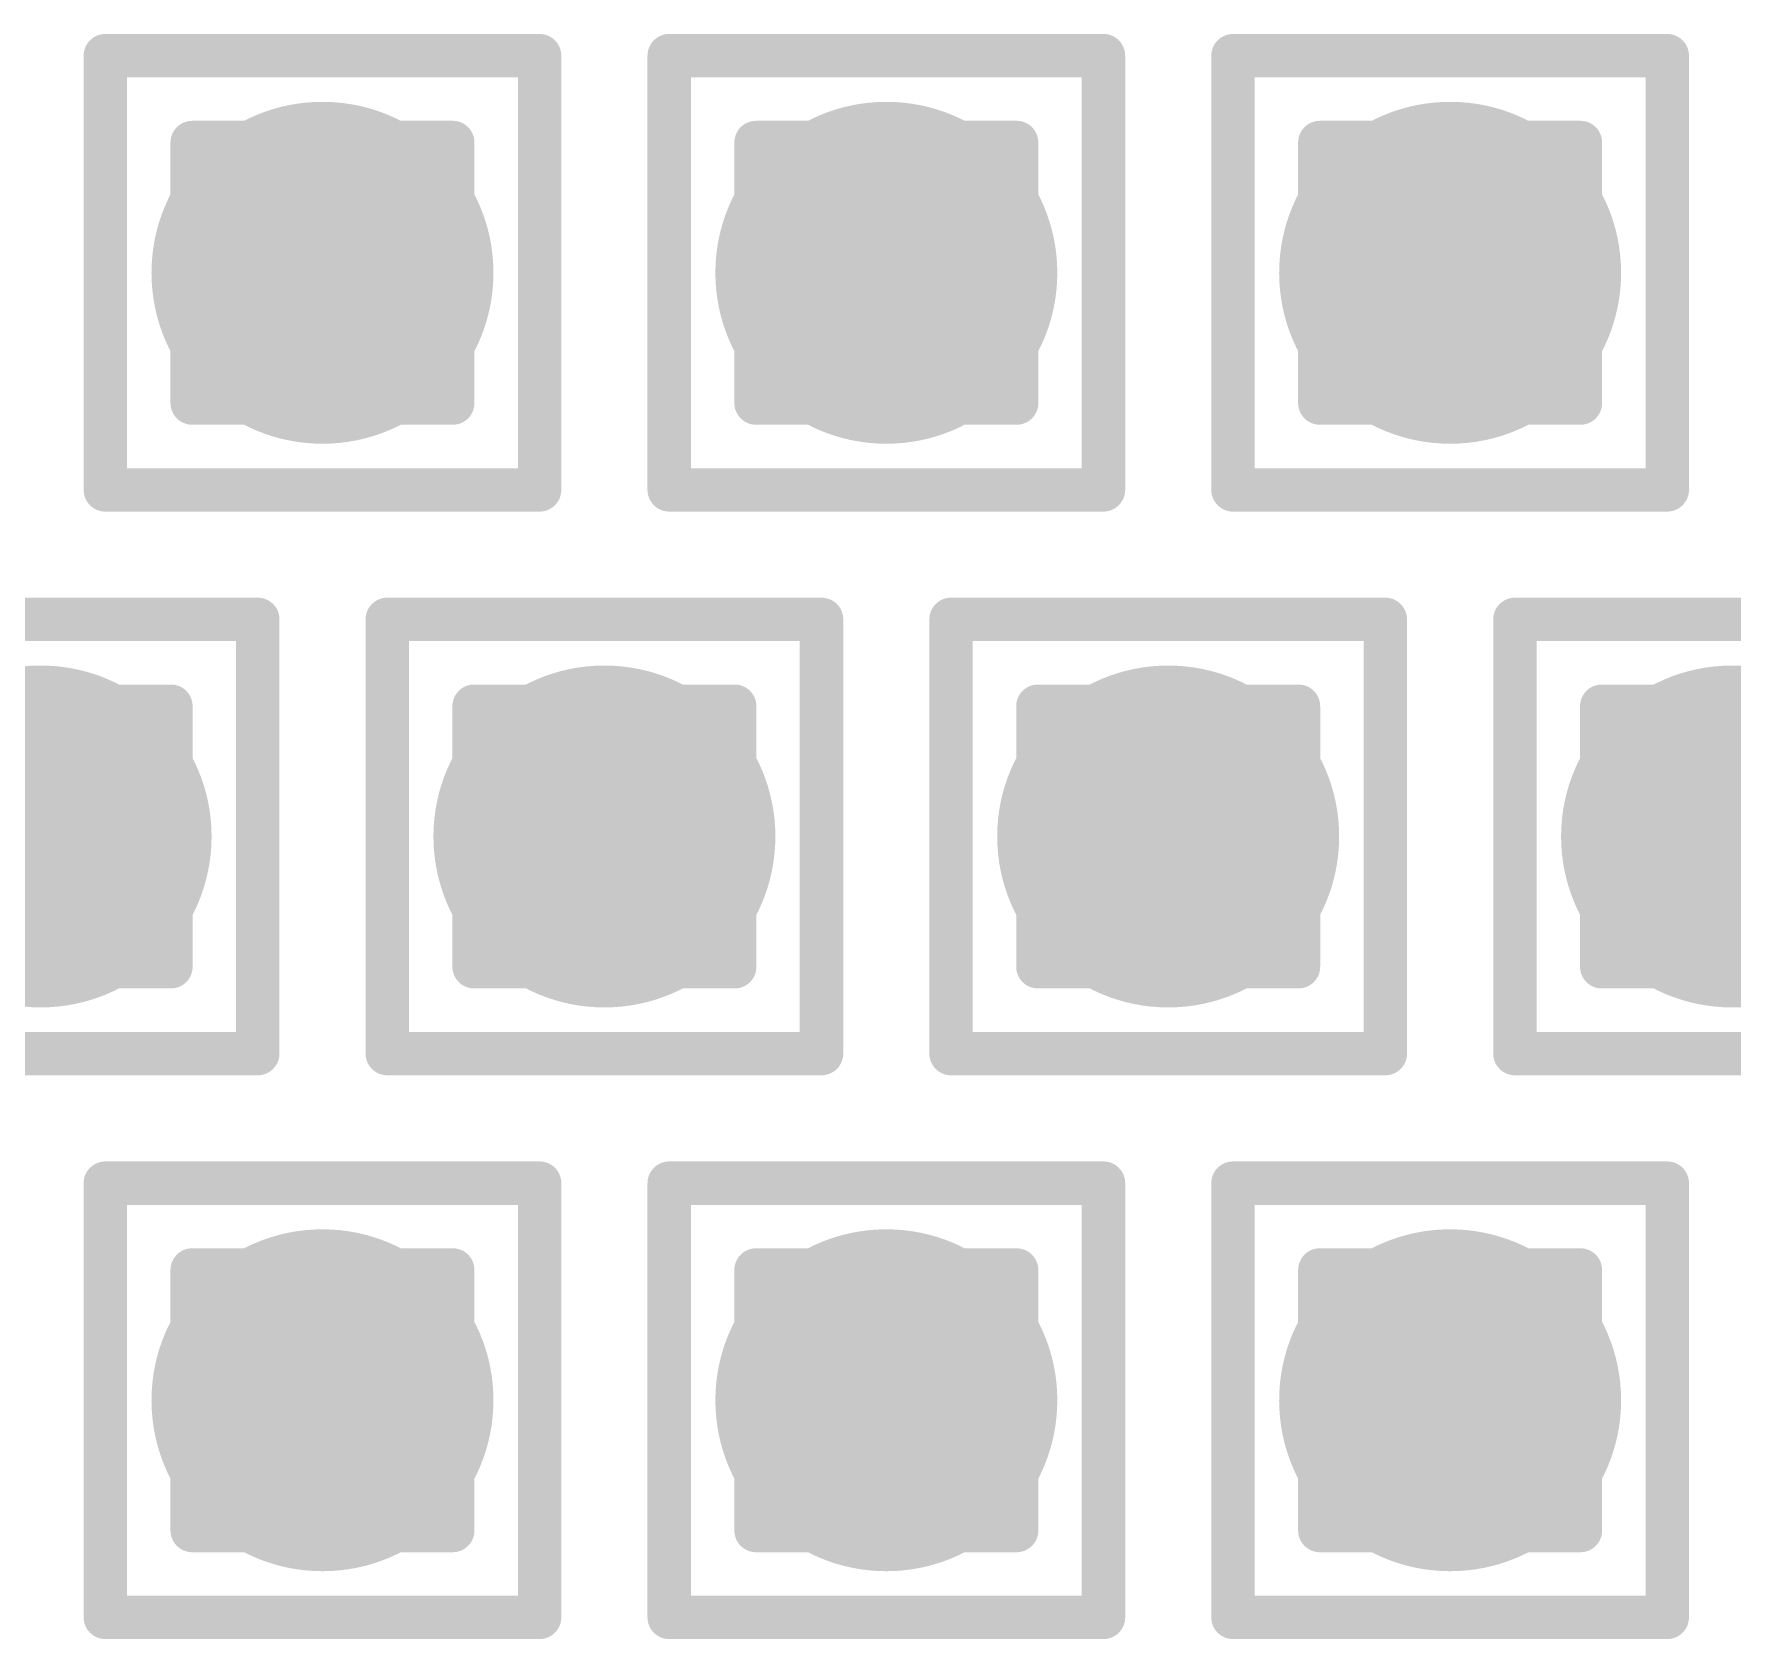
# Model space of a CAD drawing. Header units: inches. Extents: x -18 to 5357, y -8 to 5291.
# Drawn here: x 40.115 to 42.101, y 9.778 to 11.656 of the extents above; entities that cross this region are included whole.
import ezdxf

# ---------------------------------------------------------------- set-up
doc = ezdxf.new("R2010")
doc.units = ezdxf.units.IN
for name, color, linetype in [('Bottom Layer', 5, 'Continuous'), ('Drill Drawing', 1, 'Continuous'), ('Ground', 16, 'Continuous'), ('Power', 76, 'Continuous'), ('Top Layer', 1, 'Continuous'), ('Via Holes', 16, 'Continuous')]:
    doc.layers.add(name, color=color, linetype=linetype)

msp = doc.modelspace()

# ---------------------------------------------------------------- hatches: boundary and pattern name
at = {"layer": 'Bottom Layer'}
h = msp.add_hatch(color=5, dxfattribs=at)
edge = h.paths.add_edge_path()
edge.add_arc((40.4522, 11.3767), 0.2, 0, 360)
h = msp.add_hatch(color=5, dxfattribs=at)
edge = h.paths.add_edge_path()
edge.add_arc((41.1118, 11.3767), 0.2, 0, 360)
h = msp.add_hatch(color=5, dxfattribs=at)
edge = h.paths.add_edge_path()
edge.add_arc((41.7713, 11.3767), 0.2, 0, 360)
h = msp.add_hatch(color=5, dxfattribs=at)
edge = h.paths.add_edge_path()
edge.add_arc((40.1225, 10.7172), 0.2, 0, 360)
h = msp.add_hatch(color=5, dxfattribs=at)
edge = h.paths.add_edge_path()
edge.add_arc((40.782, 10.7172), 0.2, 0, 360)
h = msp.add_hatch(color=5, dxfattribs=at)
edge = h.paths.add_edge_path()
edge.add_arc((41.4415, 10.7172), 0.2, 0, 360)
h = msp.add_hatch(color=5, dxfattribs=at)
edge = h.paths.add_edge_path()
edge.add_arc((42.1011, 10.7172), 0.2, 0, 360)
h = msp.add_hatch(color=5, dxfattribs=at)
edge = h.paths.add_edge_path()
edge.add_arc((40.4522, 10.0576), 0.2, 0, 360)
h = msp.add_hatch(color=5, dxfattribs=at)
edge = h.paths.add_edge_path()
edge.add_arc((41.1118, 10.0576), 0.2, 0, 360)
h = msp.add_hatch(color=5, dxfattribs=at)
edge = h.paths.add_edge_path()
edge.add_arc((41.7713, 10.0576), 0.2, 0, 360)
at = {"layer": 'Ground'}
h = msp.add_hatch(color=16, dxfattribs=at)
edge = h.paths.add_edge_path()
edge.add_arc((40.4522, 11.3767), 0.2, 0, 360)
h = msp.add_hatch(color=16, dxfattribs=at)
edge = h.paths.add_edge_path()
edge.add_arc((41.1118, 11.3767), 0.2, 0, 360)
h = msp.add_hatch(color=16, dxfattribs=at)
edge = h.paths.add_edge_path()
edge.add_arc((41.7713, 11.3767), 0.2, 0, 360)
h = msp.add_hatch(color=16, dxfattribs=at)
edge = h.paths.add_edge_path()
edge.add_arc((40.1225, 10.7172), 0.2, 0, 360)
h = msp.add_hatch(color=16, dxfattribs=at)
edge = h.paths.add_edge_path()
edge.add_arc((40.782, 10.7172), 0.2, 0, 360)
h = msp.add_hatch(color=16, dxfattribs=at)
edge = h.paths.add_edge_path()
edge.add_arc((41.4415, 10.7172), 0.2, 0, 360)
h = msp.add_hatch(color=16, dxfattribs=at)
edge = h.paths.add_edge_path()
edge.add_arc((42.1011, 10.7172), 0.2, 0, 360)
h = msp.add_hatch(color=16, dxfattribs=at)
edge = h.paths.add_edge_path()
edge.add_arc((40.4522, 10.0576), 0.2, 0, 360)
h = msp.add_hatch(color=16, dxfattribs=at)
edge = h.paths.add_edge_path()
edge.add_arc((41.1118, 10.0576), 0.2, 0, 360)
h = msp.add_hatch(color=16, dxfattribs=at)
edge = h.paths.add_edge_path()
edge.add_arc((41.7713, 10.0576), 0.2, 0, 360)
at = {"layer": 'Power'}
h = msp.add_hatch(color=76, dxfattribs=at)
edge = h.paths.add_edge_path()
edge.add_arc((40.4522, 11.3767), 0.2, 0, 360)
h = msp.add_hatch(color=76, dxfattribs=at)
edge = h.paths.add_edge_path()
edge.add_arc((41.1118, 11.3767), 0.2, 0, 360)
h = msp.add_hatch(color=76, dxfattribs=at)
edge = h.paths.add_edge_path()
edge.add_arc((41.7713, 11.3767), 0.2, 0, 360)
h = msp.add_hatch(color=76, dxfattribs=at)
edge = h.paths.add_edge_path()
edge.add_arc((40.1225, 10.7172), 0.2, 0, 360)
h = msp.add_hatch(color=76, dxfattribs=at)
edge = h.paths.add_edge_path()
edge.add_arc((40.782, 10.7172), 0.2, 0, 360)
h = msp.add_hatch(color=76, dxfattribs=at)
edge = h.paths.add_edge_path()
edge.add_arc((41.4415, 10.7172), 0.2, 0, 360)
h = msp.add_hatch(color=76, dxfattribs=at)
edge = h.paths.add_edge_path()
edge.add_arc((42.1011, 10.7172), 0.2, 0, 360)
h = msp.add_hatch(color=76, dxfattribs=at)
edge = h.paths.add_edge_path()
edge.add_arc((40.4522, 10.0576), 0.2, 0, 360)
h = msp.add_hatch(color=76, dxfattribs=at)
edge = h.paths.add_edge_path()
edge.add_arc((41.1118, 10.0576), 0.2, 0, 360)
h = msp.add_hatch(color=76, dxfattribs=at)
edge = h.paths.add_edge_path()
edge.add_arc((41.7713, 10.0576), 0.2, 0, 360)
at = {"layer": 'Top Layer'}
h = msp.add_hatch(color=1, dxfattribs=at)
edge = h.paths.add_edge_path()
edge.add_arc((40.4522, 11.3767), 0.2, 0, 360)
h = msp.add_hatch(color=1, dxfattribs=at)
edge = h.paths.add_edge_path()
edge.add_arc((41.1118, 11.3767), 0.2, 0, 360)
h = msp.add_hatch(color=1, dxfattribs=at)
edge = h.paths.add_edge_path()
edge.add_arc((41.7713, 11.3767), 0.2, 0, 360)
h = msp.add_hatch(color=1, dxfattribs=at)
edge = h.paths.add_edge_path()
edge.add_arc((40.1225, 10.7172), 0.2, 0, 360)
h = msp.add_hatch(color=1, dxfattribs=at)
edge = h.paths.add_edge_path()
edge.add_arc((40.782, 10.7172), 0.2, 0, 360)
h = msp.add_hatch(color=1, dxfattribs=at)
edge = h.paths.add_edge_path()
edge.add_arc((41.4415, 10.7172), 0.2, 0, 360)
h = msp.add_hatch(color=1, dxfattribs=at)
edge = h.paths.add_edge_path()
edge.add_arc((42.1011, 10.7172), 0.2, 0, 360)
h = msp.add_hatch(color=1, dxfattribs=at)
edge = h.paths.add_edge_path()
edge.add_arc((40.4522, 10.0576), 0.2, 0, 360)
h = msp.add_hatch(color=1, dxfattribs=at)
edge = h.paths.add_edge_path()
edge.add_arc((41.1118, 10.0576), 0.2, 0, 360)
h = msp.add_hatch(color=1, dxfattribs=at)
edge = h.paths.add_edge_path()
edge.add_arc((41.7713, 10.0576), 0.2, 0, 360)
at = {"layer": 'Via Holes'}
h = msp.add_hatch(color=7, dxfattribs=at)
edge = h.paths.add_edge_path()
edge.add_arc((40.4522, 11.3767), 0.1, 0, 360)
h = msp.add_hatch(color=7, dxfattribs=at)
edge = h.paths.add_edge_path()
edge.add_arc((41.1118, 11.3767), 0.1, 0, 360)
h = msp.add_hatch(color=7, dxfattribs=at)
edge = h.paths.add_edge_path()
edge.add_arc((41.7713, 11.3767), 0.1, 0, 360)
h = msp.add_hatch(color=7, dxfattribs=at)
edge = h.paths.add_edge_path()
edge.add_arc((40.1225, 10.7172), 0.1, 0, 360)
h = msp.add_hatch(color=7, dxfattribs=at)
edge = h.paths.add_edge_path()
edge.add_arc((40.782, 10.7172), 0.1, 0, 360)
h = msp.add_hatch(color=7, dxfattribs=at)
edge = h.paths.add_edge_path()
edge.add_arc((41.4415, 10.7172), 0.1, 0, 360)
h = msp.add_hatch(color=7, dxfattribs=at)
edge = h.paths.add_edge_path()
edge.add_arc((42.1011, 10.7172), 0.1, 0, 360)
h = msp.add_hatch(color=7, dxfattribs=at)
edge = h.paths.add_edge_path()
edge.add_arc((40.4522, 10.0576), 0.1, 0, 360)
h = msp.add_hatch(color=7, dxfattribs=at)
edge = h.paths.add_edge_path()
edge.add_arc((41.1118, 10.0576), 0.1, 0, 360)
h = msp.add_hatch(color=7, dxfattribs=at)
edge = h.paths.add_edge_path()
edge.add_arc((41.7713, 10.0576), 0.1, 0, 360)

# ---------------------------------------------------------------- linework, layer by layer
at = {"layer": 'Drill Drawing'}
for points in [[(40.1982, 11.6307, 0.0508, 0.0508, 0), (40.7062, 11.6307, 0.0508, 0.0508, 0)], [(40.1982, 11.1227, 0.0508, 0.0508, 0), (40.1982, 11.6307, 0.0508, 0.0508, 0)], [(40.7062, 11.1227, 0.0508, 0.0508, 0), (40.7062, 11.6307, 0.0508, 0.0508, 0)], [(40.8578, 11.6307, 0.0508, 0.0508, 0), (41.3658, 11.6307, 0.0508, 0.0508, 0)], [(40.8578, 11.1227, 0.0508, 0.0508, 0), (40.8578, 11.6307, 0.0508, 0.0508, 0)], [(41.3658, 11.1227, 0.0508, 0.0508, 0), (41.3658, 11.6307, 0.0508, 0.0508, 0)], [(41.5173, 11.6307, 0.0508, 0.0508, 0), (42.0253, 11.6307, 0.0508, 0.0508, 0)], [(41.5173, 11.1227, 0.0508, 0.0508, 0), (41.5173, 11.6307, 0.0508, 0.0508, 0)], [(42.0253, 11.1227, 0.0508, 0.0508, 0), (42.0253, 11.6307, 0.0508, 0.0508, 0)], [(40.2998, 11.5291, 0.0508, 0.0508, 0), (40.6046, 11.5291, 0.0508, 0.0508, 0)], [(40.2998, 11.2243, 0.0508, 0.0508, 0), (40.2998, 11.5291, 0.0508, 0.0508, 0)], [(40.6046, 11.2243, 0.0508, 0.0508, 0), (40.6046, 11.5291, 0.0508, 0.0508, 0)], [(40.9594, 11.5291, 0.0508, 0.0508, 0), (41.2642, 11.5291, 0.0508, 0.0508, 0)], [(40.9594, 11.2243, 0.0508, 0.0508, 0), (40.9594, 11.5291, 0.0508, 0.0508, 0)], [(41.2642, 11.2243, 0.0508, 0.0508, 0), (41.2642, 11.5291, 0.0508, 0.0508, 0)], [(41.6189, 11.5291, 0.0508, 0.0508, 0), (41.9237, 11.5291, 0.0508, 0.0508, 0)], [(41.6189, 11.2243, 0.0508, 0.0508, 0), (41.6189, 11.5291, 0.0508, 0.0508, 0)], [(41.9237, 11.2243, 0.0508, 0.0508, 0), (41.9237, 11.5291, 0.0508, 0.0508, 0)], [(40.2998, 11.2243, 0.0508, 0.0508, 0), (40.6046, 11.2243, 0.0508, 0.0508, 0)], [(40.9594, 11.2243, 0.0508, 0.0508, 0), (41.2642, 11.2243, 0.0508, 0.0508, 0)], [(41.6189, 11.2243, 0.0508, 0.0508, 0), (41.9237, 11.2243, 0.0508, 0.0508, 0)], [(40.1982, 11.1227, 0.0508, 0.0508, 0), (40.7062, 11.1227, 0.0508, 0.0508, 0)], [(40.8578, 11.1227, 0.0508, 0.0508, 0), (41.3658, 11.1227, 0.0508, 0.0508, 0)], [(41.5173, 11.1227, 0.0508, 0.0508, 0), (42.0253, 11.1227, 0.0508, 0.0508, 0)], [(39.8685, 10.9712, 0.0508, 0.0508, 0), (40.3765, 10.9712, 0.0508, 0.0508, 0)], [(40.3765, 10.4632, 0.0508, 0.0508, 0), (40.3765, 10.9712, 0.0508, 0.0508, 0)], [(40.528, 10.9712, 0.0508, 0.0508, 0), (41.036, 10.9712, 0.0508, 0.0508, 0)], [(40.528, 10.4632, 0.0508, 0.0508, 0), (40.528, 10.9712, 0.0508, 0.0508, 0)], [(41.036, 10.4632, 0.0508, 0.0508, 0), (41.036, 10.9712, 0.0508, 0.0508, 0)], [(41.1875, 10.9712, 0.0508, 0.0508, 0), (41.6955, 10.9712, 0.0508, 0.0508, 0)], [(41.1875, 10.4632, 0.0508, 0.0508, 0), (41.1875, 10.9712, 0.0508, 0.0508, 0)], [(41.6955, 10.4632, 0.0508, 0.0508, 0), (41.6955, 10.9712, 0.0508, 0.0508, 0)], [(41.8471, 10.9712, 0.0508, 0.0508, 0), (42.3551, 10.9712, 0.0508, 0.0508, 0)], [(41.8471, 10.4632, 0.0508, 0.0508, 0), (41.8471, 10.9712, 0.0508, 0.0508, 0)], [(39.9701, 10.8696, 0.0508, 0.0508, 0), (40.2749, 10.8696, 0.0508, 0.0508, 0)], [(40.2749, 10.5648, 0.0508, 0.0508, 0), (40.2749, 10.8696, 0.0508, 0.0508, 0)], [(40.6296, 10.8696, 0.0508, 0.0508, 0), (40.9344, 10.8696, 0.0508, 0.0508, 0)], [(40.6296, 10.5648, 0.0508, 0.0508, 0), (40.6296, 10.8696, 0.0508, 0.0508, 0)], [(40.9344, 10.5648, 0.0508, 0.0508, 0), (40.9344, 10.8696, 0.0508, 0.0508, 0)], [(41.2891, 10.8696, 0.0508, 0.0508, 0), (41.5939, 10.8696, 0.0508, 0.0508, 0)], [(41.2891, 10.5648, 0.0508, 0.0508, 0), (41.2891, 10.8696, 0.0508, 0.0508, 0)], [(41.5939, 10.5648, 0.0508, 0.0508, 0), (41.5939, 10.8696, 0.0508, 0.0508, 0)], [(41.9487, 10.8696, 0.0508, 0.0508, 0), (42.2535, 10.8696, 0.0508, 0.0508, 0)], [(41.9487, 10.5648, 0.0508, 0.0508, 0), (41.9487, 10.8696, 0.0508, 0.0508, 0)], [(39.9701, 10.5648, 0.0508, 0.0508, 0), (40.2749, 10.5648, 0.0508, 0.0508, 0)], [(40.6296, 10.5648, 0.0508, 0.0508, 0), (40.9344, 10.5648, 0.0508, 0.0508, 0)], [(41.2891, 10.5648, 0.0508, 0.0508, 0), (41.5939, 10.5648, 0.0508, 0.0508, 0)], [(41.9487, 10.5648, 0.0508, 0.0508, 0), (42.2535, 10.5648, 0.0508, 0.0508, 0)], [(39.8685, 10.4632, 0.0508, 0.0508, 0), (40.3765, 10.4632, 0.0508, 0.0508, 0)], [(40.528, 10.4632, 0.0508, 0.0508, 0), (41.036, 10.4632, 0.0508, 0.0508, 0)], [(41.1875, 10.4632, 0.0508, 0.0508, 0), (41.6955, 10.4632, 0.0508, 0.0508, 0)], [(41.8471, 10.4632, 0.0508, 0.0508, 0), (42.3551, 10.4632, 0.0508, 0.0508, 0)], [(40.1982, 10.3116, 0.0508, 0.0508, 0), (40.7062, 10.3116, 0.0508, 0.0508, 0)], [(40.1982, 9.8036, 0.0508, 0.0508, 0), (40.1982, 10.3116, 0.0508, 0.0508, 0)], [(40.7062, 9.8036, 0.0508, 0.0508, 0), (40.7062, 10.3116, 0.0508, 0.0508, 0)], [(40.8578, 10.3116, 0.0508, 0.0508, 0), (41.3658, 10.3116, 0.0508, 0.0508, 0)], [(40.8578, 9.8036, 0.0508, 0.0508, 0), (40.8578, 10.3116, 0.0508, 0.0508, 0)], [(41.3658, 9.8036, 0.0508, 0.0508, 0), (41.3658, 10.3116, 0.0508, 0.0508, 0)], [(41.5173, 10.3116, 0.0508, 0.0508, 0), (42.0253, 10.3116, 0.0508, 0.0508, 0)], [(41.5173, 9.8036, 0.0508, 0.0508, 0), (41.5173, 10.3116, 0.0508, 0.0508, 0)], [(42.0253, 9.8036, 0.0508, 0.0508, 0), (42.0253, 10.3116, 0.0508, 0.0508, 0)], [(40.2998, 10.21, 0.0508, 0.0508, 0), (40.6046, 10.21, 0.0508, 0.0508, 0)], [(40.2998, 9.9052, 0.0508, 0.0508, 0), (40.2998, 10.21, 0.0508, 0.0508, 0)], [(40.6046, 9.9052, 0.0508, 0.0508, 0), (40.6046, 10.21, 0.0508, 0.0508, 0)], [(40.9594, 10.21, 0.0508, 0.0508, 0), (41.2642, 10.21, 0.0508, 0.0508, 0)], [(40.9594, 9.9052, 0.0508, 0.0508, 0), (40.9594, 10.21, 0.0508, 0.0508, 0)], [(41.2642, 9.9052, 0.0508, 0.0508, 0), (41.2642, 10.21, 0.0508, 0.0508, 0)], [(41.6189, 10.21, 0.0508, 0.0508, 0), (41.9237, 10.21, 0.0508, 0.0508, 0)], [(41.6189, 9.9052, 0.0508, 0.0508, 0), (41.6189, 10.21, 0.0508, 0.0508, 0)], [(41.9237, 9.9052, 0.0508, 0.0508, 0), (41.9237, 10.21, 0.0508, 0.0508, 0)], [(40.2998, 9.9052, 0.0508, 0.0508, 0), (40.6046, 9.9052, 0.0508, 0.0508, 0)], [(40.9594, 9.9052, 0.0508, 0.0508, 0), (41.2642, 9.9052, 0.0508, 0.0508, 0)], [(41.6189, 9.9052, 0.0508, 0.0508, 0), (41.9237, 9.9052, 0.0508, 0.0508, 0)], [(40.1982, 9.8036, 0.0508, 0.0508, 0), (40.7062, 9.8036, 0.0508, 0.0508, 0)], [(40.8578, 9.8036, 0.0508, 0.0508, 0), (41.3658, 9.8036, 0.0508, 0.0508, 0)], [(41.5173, 9.8036, 0.0508, 0.0508, 0), (42.0253, 9.8036, 0.0508, 0.0508, 0)]]:
    msp.add_lwpolyline(points, format="xyseb", dxfattribs=at)
for points in [[(40.1855, 11.6307, 0.0254, 0.0254, 1), (40.2109, 11.6307, 0.0254, 0.0254, 1)], [(40.1855, 11.6307, 0.0254, 0.0254, 1), (40.2109, 11.6307, 0.0254, 0.0254, 1)], [(40.6935, 11.6307, 0.0254, 0.0254, 1), (40.7189, 11.6307, 0.0254, 0.0254, 1)], [(40.6935, 11.6307, 0.0254, 0.0254, 1), (40.7189, 11.6307, 0.0254, 0.0254, 1)], [(40.8451, 11.6307, 0.0254, 0.0254, 1), (40.8705, 11.6307, 0.0254, 0.0254, 1)], [(40.8451, 11.6307, 0.0254, 0.0254, 1), (40.8705, 11.6307, 0.0254, 0.0254, 1)], [(41.3531, 11.6307, 0.0254, 0.0254, 1), (41.3785, 11.6307, 0.0254, 0.0254, 1)], [(41.3531, 11.6307, 0.0254, 0.0254, 1), (41.3785, 11.6307, 0.0254, 0.0254, 1)], [(41.5046, 11.6307, 0.0254, 0.0254, 1), (41.53, 11.6307, 0.0254, 0.0254, 1)], [(41.5046, 11.6307, 0.0254, 0.0254, 1), (41.53, 11.6307, 0.0254, 0.0254, 1)], [(42.0126, 11.6307, 0.0254, 0.0254, 1), (42.038, 11.6307, 0.0254, 0.0254, 1)], [(42.0126, 11.6307, 0.0254, 0.0254, 1), (42.038, 11.6307, 0.0254, 0.0254, 1)], [(40.2871, 11.5291, 0.0254, 0.0254, 1), (40.3125, 11.5291, 0.0254, 0.0254, 1)], [(40.2871, 11.5291, 0.0254, 0.0254, 1), (40.3125, 11.5291, 0.0254, 0.0254, 1)], [(40.5919, 11.5291, 0.0254, 0.0254, 1), (40.6173, 11.5291, 0.0254, 0.0254, 1)], [(40.5919, 11.5291, 0.0254, 0.0254, 1), (40.6173, 11.5291, 0.0254, 0.0254, 1)], [(40.9467, 11.5291, 0.0254, 0.0254, 1), (40.9721, 11.5291, 0.0254, 0.0254, 1)], [(40.9467, 11.5291, 0.0254, 0.0254, 1), (40.9721, 11.5291, 0.0254, 0.0254, 1)], [(41.2515, 11.5291, 0.0254, 0.0254, 1), (41.2769, 11.5291, 0.0254, 0.0254, 1)], [(41.2515, 11.5291, 0.0254, 0.0254, 1), (41.2769, 11.5291, 0.0254, 0.0254, 1)], [(41.6062, 11.5291, 0.0254, 0.0254, 1), (41.6316, 11.5291, 0.0254, 0.0254, 1)], [(41.6062, 11.5291, 0.0254, 0.0254, 1), (41.6316, 11.5291, 0.0254, 0.0254, 1)], [(41.911, 11.5291, 0.0254, 0.0254, 1), (41.9364, 11.5291, 0.0254, 0.0254, 1)], [(41.911, 11.5291, 0.0254, 0.0254, 1), (41.9364, 11.5291, 0.0254, 0.0254, 1)], [(40.2871, 11.2243, 0.0254, 0.0254, 1), (40.3125, 11.2243, 0.0254, 0.0254, 1)], [(40.2871, 11.2243, 0.0254, 0.0254, 1), (40.3125, 11.2243, 0.0254, 0.0254, 1)], [(40.5919, 11.2243, 0.0254, 0.0254, 1), (40.6173, 11.2243, 0.0254, 0.0254, 1)], [(40.5919, 11.2243, 0.0254, 0.0254, 1), (40.6173, 11.2243, 0.0254, 0.0254, 1)], [(40.9467, 11.2243, 0.0254, 0.0254, 1), (40.9721, 11.2243, 0.0254, 0.0254, 1)], [(40.9467, 11.2243, 0.0254, 0.0254, 1), (40.9721, 11.2243, 0.0254, 0.0254, 1)], [(41.2515, 11.2243, 0.0254, 0.0254, 1), (41.2769, 11.2243, 0.0254, 0.0254, 1)], [(41.2515, 11.2243, 0.0254, 0.0254, 1), (41.2769, 11.2243, 0.0254, 0.0254, 1)], [(41.6062, 11.2243, 0.0254, 0.0254, 1), (41.6316, 11.2243, 0.0254, 0.0254, 1)], [(41.6062, 11.2243, 0.0254, 0.0254, 1), (41.6316, 11.2243, 0.0254, 0.0254, 1)], [(41.911, 11.2243, 0.0254, 0.0254, 1), (41.9364, 11.2243, 0.0254, 0.0254, 1)], [(41.911, 11.2243, 0.0254, 0.0254, 1), (41.9364, 11.2243, 0.0254, 0.0254, 1)], [(40.1855, 11.1227, 0.0254, 0.0254, 1), (40.2109, 11.1227, 0.0254, 0.0254, 1)], [(40.1855, 11.1227, 0.0254, 0.0254, 1), (40.2109, 11.1227, 0.0254, 0.0254, 1)], [(40.6935, 11.1227, 0.0254, 0.0254, 1), (40.7189, 11.1227, 0.0254, 0.0254, 1)], [(40.6935, 11.1227, 0.0254, 0.0254, 1), (40.7189, 11.1227, 0.0254, 0.0254, 1)], [(40.8451, 11.1227, 0.0254, 0.0254, 1), (40.8705, 11.1227, 0.0254, 0.0254, 1)], [(40.8451, 11.1227, 0.0254, 0.0254, 1), (40.8705, 11.1227, 0.0254, 0.0254, 1)], [(41.3531, 11.1227, 0.0254, 0.0254, 1), (41.3785, 11.1227, 0.0254, 0.0254, 1)], [(41.3531, 11.1227, 0.0254, 0.0254, 1), (41.3785, 11.1227, 0.0254, 0.0254, 1)], [(41.5046, 11.1227, 0.0254, 0.0254, 1), (41.53, 11.1227, 0.0254, 0.0254, 1)], [(41.5046, 11.1227, 0.0254, 0.0254, 1), (41.53, 11.1227, 0.0254, 0.0254, 1)], [(42.0126, 11.1227, 0.0254, 0.0254, 1), (42.038, 11.1227, 0.0254, 0.0254, 1)], [(42.0126, 11.1227, 0.0254, 0.0254, 1), (42.038, 11.1227, 0.0254, 0.0254, 1)], [(40.3638, 10.9712, 0.0254, 0.0254, 1), (40.3892, 10.9712, 0.0254, 0.0254, 1)], [(40.3638, 10.9712, 0.0254, 0.0254, 1), (40.3892, 10.9712, 0.0254, 0.0254, 1)], [(40.5153, 10.9712, 0.0254, 0.0254, 1), (40.5407, 10.9712, 0.0254, 0.0254, 1)], [(40.5153, 10.9712, 0.0254, 0.0254, 1), (40.5407, 10.9712, 0.0254, 0.0254, 1)], [(41.0233, 10.9712, 0.0254, 0.0254, 1), (41.0487, 10.9712, 0.0254, 0.0254, 1)], [(41.0233, 10.9712, 0.0254, 0.0254, 1), (41.0487, 10.9712, 0.0254, 0.0254, 1)], [(41.1748, 10.9712, 0.0254, 0.0254, 1), (41.2002, 10.9712, 0.0254, 0.0254, 1)], [(41.1748, 10.9712, 0.0254, 0.0254, 1), (41.2002, 10.9712, 0.0254, 0.0254, 1)], [(41.6828, 10.9712, 0.0254, 0.0254, 1), (41.7082, 10.9712, 0.0254, 0.0254, 1)], [(41.6828, 10.9712, 0.0254, 0.0254, 1), (41.7082, 10.9712, 0.0254, 0.0254, 1)], [(41.8344, 10.9712, 0.0254, 0.0254, 1), (41.8598, 10.9712, 0.0254, 0.0254, 1)], [(41.8344, 10.9712, 0.0254, 0.0254, 1), (41.8598, 10.9712, 0.0254, 0.0254, 1)], [(40.2622, 10.8696, 0.0254, 0.0254, 1), (40.2876, 10.8696, 0.0254, 0.0254, 1)], [(40.2622, 10.8696, 0.0254, 0.0254, 1), (40.2876, 10.8696, 0.0254, 0.0254, 1)], [(40.6169, 10.8696, 0.0254, 0.0254, 1), (40.6423, 10.8696, 0.0254, 0.0254, 1)], [(40.6169, 10.8696, 0.0254, 0.0254, 1), (40.6423, 10.8696, 0.0254, 0.0254, 1)], [(40.9217, 10.8696, 0.0254, 0.0254, 1), (40.9471, 10.8696, 0.0254, 0.0254, 1)], [(40.9217, 10.8696, 0.0254, 0.0254, 1), (40.9471, 10.8696, 0.0254, 0.0254, 1)], [(41.2764, 10.8696, 0.0254, 0.0254, 1), (41.3018, 10.8696, 0.0254, 0.0254, 1)], [(41.2764, 10.8696, 0.0254, 0.0254, 1), (41.3018, 10.8696, 0.0254, 0.0254, 1)], [(41.5812, 10.8696, 0.0254, 0.0254, 1), (41.6066, 10.8696, 0.0254, 0.0254, 1)], [(41.5812, 10.8696, 0.0254, 0.0254, 1), (41.6066, 10.8696, 0.0254, 0.0254, 1)], [(41.936, 10.8696, 0.0254, 0.0254, 1), (41.9614, 10.8696, 0.0254, 0.0254, 1)], [(41.936, 10.8696, 0.0254, 0.0254, 1), (41.9614, 10.8696, 0.0254, 0.0254, 1)], [(40.2622, 10.5648, 0.0254, 0.0254, 1), (40.2876, 10.5648, 0.0254, 0.0254, 1)], [(40.2622, 10.5648, 0.0254, 0.0254, 1), (40.2876, 10.5648, 0.0254, 0.0254, 1)], [(40.6169, 10.5648, 0.0254, 0.0254, 1), (40.6423, 10.5648, 0.0254, 0.0254, 1)], [(40.6169, 10.5648, 0.0254, 0.0254, 1), (40.6423, 10.5648, 0.0254, 0.0254, 1)], [(40.9217, 10.5648, 0.0254, 0.0254, 1), (40.9471, 10.5648, 0.0254, 0.0254, 1)], [(40.9217, 10.5648, 0.0254, 0.0254, 1), (40.9471, 10.5648, 0.0254, 0.0254, 1)], [(41.2764, 10.5648, 0.0254, 0.0254, 1), (41.3018, 10.5648, 0.0254, 0.0254, 1)], [(41.2764, 10.5648, 0.0254, 0.0254, 1), (41.3018, 10.5648, 0.0254, 0.0254, 1)], [(41.5812, 10.5648, 0.0254, 0.0254, 1), (41.6066, 10.5648, 0.0254, 0.0254, 1)], [(41.5812, 10.5648, 0.0254, 0.0254, 1), (41.6066, 10.5648, 0.0254, 0.0254, 1)], [(41.936, 10.5648, 0.0254, 0.0254, 1), (41.9614, 10.5648, 0.0254, 0.0254, 1)], [(41.936, 10.5648, 0.0254, 0.0254, 1), (41.9614, 10.5648, 0.0254, 0.0254, 1)], [(40.3638, 10.4632, 0.0254, 0.0254, 1), (40.3892, 10.4632, 0.0254, 0.0254, 1)], [(40.3638, 10.4632, 0.0254, 0.0254, 1), (40.3892, 10.4632, 0.0254, 0.0254, 1)], [(40.5153, 10.4632, 0.0254, 0.0254, 1), (40.5407, 10.4632, 0.0254, 0.0254, 1)], [(40.5153, 10.4632, 0.0254, 0.0254, 1), (40.5407, 10.4632, 0.0254, 0.0254, 1)], [(41.0233, 10.4632, 0.0254, 0.0254, 1), (41.0487, 10.4632, 0.0254, 0.0254, 1)], [(41.0233, 10.4632, 0.0254, 0.0254, 1), (41.0487, 10.4632, 0.0254, 0.0254, 1)], [(41.1748, 10.4632, 0.0254, 0.0254, 1), (41.2002, 10.4632, 0.0254, 0.0254, 1)], [(41.1748, 10.4632, 0.0254, 0.0254, 1), (41.2002, 10.4632, 0.0254, 0.0254, 1)], [(41.6828, 10.4632, 0.0254, 0.0254, 1), (41.7082, 10.4632, 0.0254, 0.0254, 1)], [(41.6828, 10.4632, 0.0254, 0.0254, 1), (41.7082, 10.4632, 0.0254, 0.0254, 1)], [(41.8344, 10.4632, 0.0254, 0.0254, 1), (41.8598, 10.4632, 0.0254, 0.0254, 1)], [(41.8344, 10.4632, 0.0254, 0.0254, 1), (41.8598, 10.4632, 0.0254, 0.0254, 1)], [(40.1855, 10.3116, 0.0254, 0.0254, 1), (40.2109, 10.3116, 0.0254, 0.0254, 1)], [(40.1855, 10.3116, 0.0254, 0.0254, 1), (40.2109, 10.3116, 0.0254, 0.0254, 1)], [(40.6935, 10.3116, 0.0254, 0.0254, 1), (40.7189, 10.3116, 0.0254, 0.0254, 1)], [(40.6935, 10.3116, 0.0254, 0.0254, 1), (40.7189, 10.3116, 0.0254, 0.0254, 1)], [(40.8451, 10.3116, 0.0254, 0.0254, 1), (40.8705, 10.3116, 0.0254, 0.0254, 1)], [(40.8451, 10.3116, 0.0254, 0.0254, 1), (40.8705, 10.3116, 0.0254, 0.0254, 1)], [(41.3531, 10.3116, 0.0254, 0.0254, 1), (41.3785, 10.3116, 0.0254, 0.0254, 1)], [(41.3531, 10.3116, 0.0254, 0.0254, 1), (41.3785, 10.3116, 0.0254, 0.0254, 1)], [(41.5046, 10.3116, 0.0254, 0.0254, 1), (41.53, 10.3116, 0.0254, 0.0254, 1)], [(41.5046, 10.3116, 0.0254, 0.0254, 1), (41.53, 10.3116, 0.0254, 0.0254, 1)], [(42.0126, 10.3116, 0.0254, 0.0254, 1), (42.038, 10.3116, 0.0254, 0.0254, 1)], [(42.0126, 10.3116, 0.0254, 0.0254, 1), (42.038, 10.3116, 0.0254, 0.0254, 1)], [(40.2871, 10.21, 0.0254, 0.0254, 1), (40.3125, 10.21, 0.0254, 0.0254, 1)], [(40.2871, 10.21, 0.0254, 0.0254, 1), (40.3125, 10.21, 0.0254, 0.0254, 1)], [(40.5919, 10.21, 0.0254, 0.0254, 1), (40.6173, 10.21, 0.0254, 0.0254, 1)], [(40.5919, 10.21, 0.0254, 0.0254, 1), (40.6173, 10.21, 0.0254, 0.0254, 1)], [(40.9467, 10.21, 0.0254, 0.0254, 1), (40.9721, 10.21, 0.0254, 0.0254, 1)], [(40.9467, 10.21, 0.0254, 0.0254, 1), (40.9721, 10.21, 0.0254, 0.0254, 1)], [(41.2515, 10.21, 0.0254, 0.0254, 1), (41.2769, 10.21, 0.0254, 0.0254, 1)], [(41.2515, 10.21, 0.0254, 0.0254, 1), (41.2769, 10.21, 0.0254, 0.0254, 1)], [(41.6062, 10.21, 0.0254, 0.0254, 1), (41.6316, 10.21, 0.0254, 0.0254, 1)], [(41.6062, 10.21, 0.0254, 0.0254, 1), (41.6316, 10.21, 0.0254, 0.0254, 1)], [(41.911, 10.21, 0.0254, 0.0254, 1), (41.9364, 10.21, 0.0254, 0.0254, 1)], [(41.911, 10.21, 0.0254, 0.0254, 1), (41.9364, 10.21, 0.0254, 0.0254, 1)], [(40.2871, 9.9052, 0.0254, 0.0254, 1), (40.3125, 9.9052, 0.0254, 0.0254, 1)], [(40.2871, 9.9052, 0.0254, 0.0254, 1), (40.3125, 9.9052, 0.0254, 0.0254, 1)], [(40.5919, 9.9052, 0.0254, 0.0254, 1), (40.6173, 9.9052, 0.0254, 0.0254, 1)], [(40.5919, 9.9052, 0.0254, 0.0254, 1), (40.6173, 9.9052, 0.0254, 0.0254, 1)], [(40.9467, 9.9052, 0.0254, 0.0254, 1), (40.9721, 9.9052, 0.0254, 0.0254, 1)], [(40.9467, 9.9052, 0.0254, 0.0254, 1), (40.9721, 9.9052, 0.0254, 0.0254, 1)], [(41.2515, 9.9052, 0.0254, 0.0254, 1), (41.2769, 9.9052, 0.0254, 0.0254, 1)], [(41.2515, 9.9052, 0.0254, 0.0254, 1), (41.2769, 9.9052, 0.0254, 0.0254, 1)], [(41.6062, 9.9052, 0.0254, 0.0254, 1), (41.6316, 9.9052, 0.0254, 0.0254, 1)], [(41.6062, 9.9052, 0.0254, 0.0254, 1), (41.6316, 9.9052, 0.0254, 0.0254, 1)], [(41.911, 9.9052, 0.0254, 0.0254, 1), (41.9364, 9.9052, 0.0254, 0.0254, 1)], [(41.911, 9.9052, 0.0254, 0.0254, 1), (41.9364, 9.9052, 0.0254, 0.0254, 1)], [(40.1855, 9.8036, 0.0254, 0.0254, 1), (40.2109, 9.8036, 0.0254, 0.0254, 1)], [(40.1855, 9.8036, 0.0254, 0.0254, 1), (40.2109, 9.8036, 0.0254, 0.0254, 1)], [(40.6935, 9.8036, 0.0254, 0.0254, 1), (40.7189, 9.8036, 0.0254, 0.0254, 1)], [(40.6935, 9.8036, 0.0254, 0.0254, 1), (40.7189, 9.8036, 0.0254, 0.0254, 1)], [(40.8451, 9.8036, 0.0254, 0.0254, 1), (40.8705, 9.8036, 0.0254, 0.0254, 1)], [(40.8451, 9.8036, 0.0254, 0.0254, 1), (40.8705, 9.8036, 0.0254, 0.0254, 1)], [(41.3531, 9.8036, 0.0254, 0.0254, 1), (41.3785, 9.8036, 0.0254, 0.0254, 1)], [(41.3531, 9.8036, 0.0254, 0.0254, 1), (41.3785, 9.8036, 0.0254, 0.0254, 1)], [(41.5046, 9.8036, 0.0254, 0.0254, 1), (41.53, 9.8036, 0.0254, 0.0254, 1)], [(41.5046, 9.8036, 0.0254, 0.0254, 1), (41.53, 9.8036, 0.0254, 0.0254, 1)], [(42.0126, 9.8036, 0.0254, 0.0254, 1), (42.038, 9.8036, 0.0254, 0.0254, 1)], [(42.0126, 9.8036, 0.0254, 0.0254, 1), (42.038, 9.8036, 0.0254, 0.0254, 1)]]:
    msp.add_lwpolyline(points, format="xyseb", close=True, dxfattribs=at)

doc.saveas('drawing.dxf')
